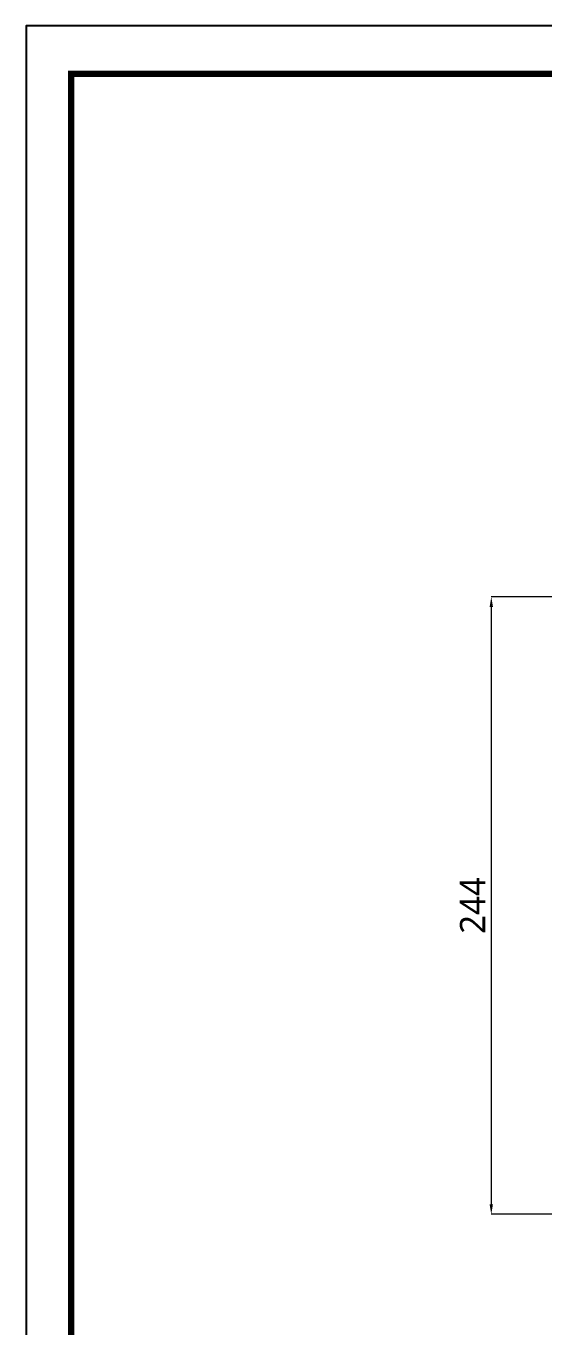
# Model space of a CAD drawing. Extents: x 16296660632 to 16296673681, y -37409619871 to -37409617503.
# Drawn here: x 16296672572 to 16296672776, y -37409618016 to -37409617503 of the extents above; entities that cross this region are included whole.
import ezdxf

# ---------------------------------------------------------------- set-up
doc = ezdxf.new("R2010")
doc.units = 0
doc.header["$LTSCALE"] = 10
doc.header["$MEASUREMENT"] = 0
doc.header["$PDMODE"] = 3
doc.header["$PDSIZE"] = -10
doc.layers.get('0').update_dxf_attribs({"linetype": 'CONTINUOUS'})
doc.layers.get('DEFPOINTS').update_dxf_attribs({"linetype": 'CONTINUOUS'})
doc.layers.add('Default', color=7, linetype='CONTINUOUS')
doc.styles.add('Daelim Dimension', font='')
doc.styles.get('Daelim Dimension').set_extended_font_data('NanumGothic')
doc.dimstyles.new('DEFAULT', dxfattribs={"dimscale": 2, "dimtxt": 2, "dimasz": 2, "dimexe": 0, "dimexo": 2, "dimgap": 1, "dimtad": 1, "dimdec": 1, "dimzin": 9, "dimdsep": 46, "dimtxsty": 'Daelim Dimension', "dimcen": 0.5, "dimclrd": 252, "dimclre": 252, "dimclrt": 3, "dimadec": 1, "dimazin": 0, "dimtfac": 1, "dimtdec": 1, "dimtix": 1, "dimtmove": 0, "dimatfit": 3, "dimfxl": 1, "dimtolj": 1, "dimtzin": 1, "dimlwd": 9, "dimlwe": 9, "dimarcsym": 0})

# ---------------------------------------------------------------- blocks, each defined once
blk = doc.blocks.new('*D3')
at = {"layer": 'Default', "color": 5, "lineweight": 9, "transparency": 16777216}
for p, q in [((16296672796.734381, -37409617728.244926), (16296672755.52236, -37409617728.244926)), ((16296672755.52236, -37409617732.244926), (16296672755.52236, -37409617968.244926)), ((16296672796.734381, -37409617972.244926), (16296672755.52236, -37409617972.244926))]:
    blk.add_line(p, q, dxfattribs=at)
at = {"layer": 'Default', "color": 5, "transparency": 16777216}
for points in [[(16296672754.85569, -37409617732.244926), (16296672756.18903, -37409617732.244926), (16296672755.52236, -37409617728.244926)], [(16296672754.85569, -37409617968.244926), (16296672756.18903, -37409617968.244926), (16296672755.52236, -37409617972.244926)]]:
    blk.add_solid(points, dxfattribs=at)
at = {"layer": 'DEFPOINTS', "color": 0, "transparency": 16777216}
for p in [(16296672800.734381, -37409617728.244926), (16296672755.52236, -37409617972.244926), (16296672800.734381, -37409617972.244926)]:
    blk.add_point(p, dxfattribs=at)
at = {"layer": 'Default', "color": 7, "transparency": 16777216, "insert": (16296672748.12895, -37409617850.244926), "char_height": 10, "attachment_point": 5, "rotation": 90, "style": 'Daelim Dimension'}
blk.add_mtext('\\A1;244', dxfattribs=at)

msp = doc.modelspace()

# ---------------------------------------------------------------- linework, layer by layer
at = {"ltscale": 0.5}
msp.add_lwpolyline([(16296672571.764351, -37409618315.300323), (16296673680.755871, -37409618315.300323), (16296673680.755871, -37409617502.721291), (16296672571.764351, -37409617502.721291)], close=True, dxfattribs=at)
at = {"color": 5, "linetype": 'ByBlock', "lineweight": 200, "const_width": 2.55528}
msp.add_lwpolyline([(16296672589.59712, -37409618280.506416), (16296673662.81472, -37409618280.506416), (16296673662.81472, -37409617521.588249), (16296672589.59712, -37409617521.588249)], close=True, dxfattribs=at)

# ---------------------------------------------------------------- dimensions: what is measured, and where the dimension line sits
at = {"layer": 'Default', "color": 5}
dim = msp.add_linear_dim(base=(16296672755.52236, -37409617972.244926), p1=(16296672800.734381, -37409617728.244926), p2=(16296672800.734381, -37409617972.244926), angle=90, dimstyle='DEFAULT', override={"dimtxt": 5, "dimclrd": 5, "dimclre": 5, "dimclrt": 7}, dxfattribs=at)
dim.commit()
dim.dimension.update_dxf_attribs({"geometry": '*D3', "text_midpoint": (16296672748.12895, -37409617850.244926)})

doc.saveas('drawing.dxf')
